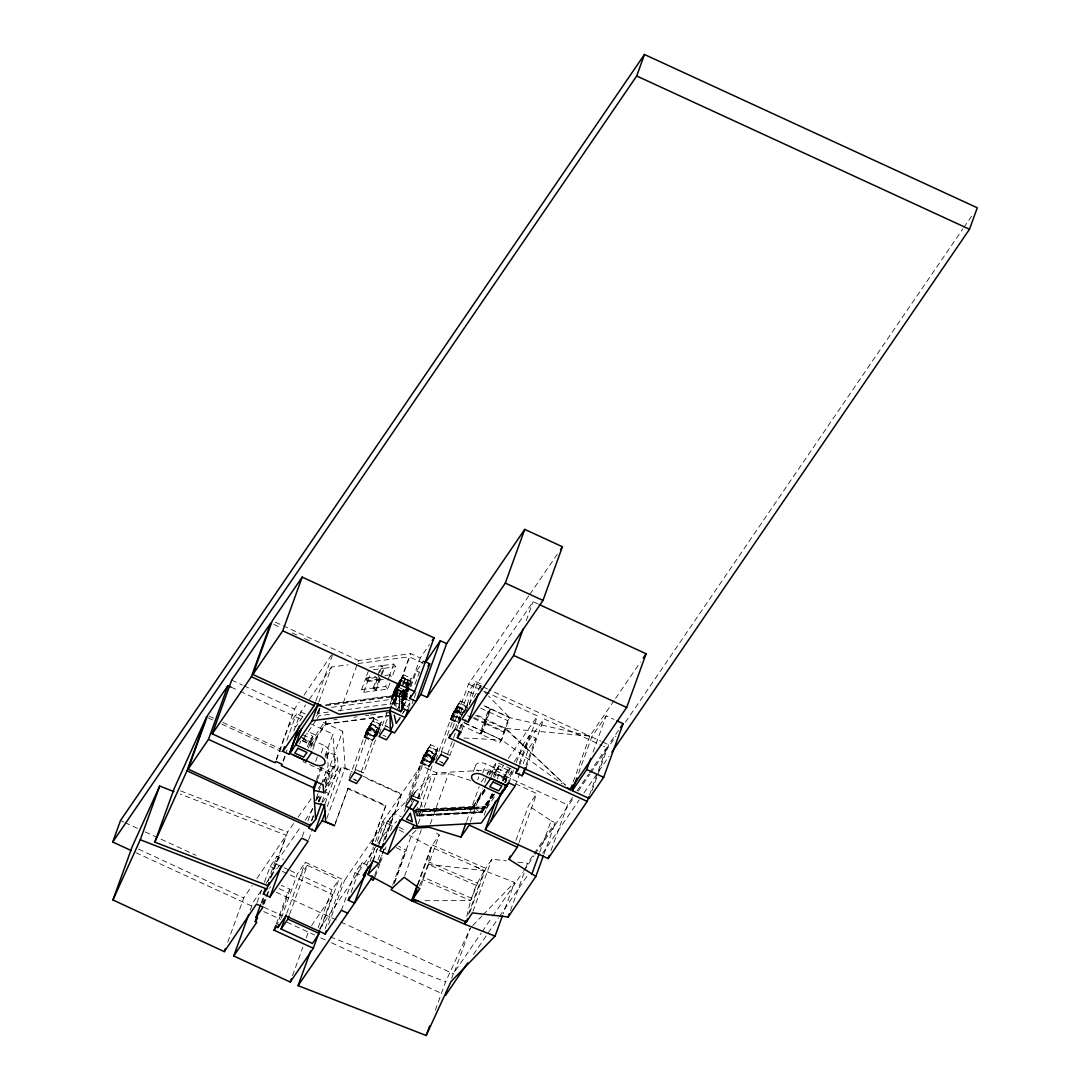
<?xml version="1.0" encoding="UTF-8"?>
<svg xmlns="http://www.w3.org/2000/svg" width="1090" height="1090" viewBox="0 0 1090 1090"><rect width="100%" height="100%" fill="white"/><g stroke="black" fill="none" stroke-linecap="round" stroke-linejoin="round"><path stroke-width="0.75" stroke-dasharray="5 3.75" d="M394.512 691.551C393.068 693.417 390.997 699.153 394.008 693.717C394.757 694.643 393.749 688.989 393.34 693.472C392.632 691.224 395.874 690.76 402.782 696.224M325.692 704.862L395.18 695.733L396.324 698.935L395.425 701.129L396.569 697.573L395.602 697.069L396.828 698.84L395.302 699.29L394.553 702.45L395.084 699.562L396.678 698.295L395.343 695.284L325.856 704.413M397.346 689.398L396.842 689.984L396.433 688.158L397.945 687.272L395.616 692.531L397.741 684.929M397.346 689.302L397.891 687.531L396.815 687.804L397.591 687.245L394.839 694.085L397.114 687.013L396.392 688.117L397.278 689.725L396.515 687.531L397.864 687.381M403.028 700.039C401.011 705.325 405.494 693.417 403.014 700.175C400.766 705.625 401.815 701.483 403.109 698.513C406.461 697.981 406.311 691.605 406.488 693.036M404.077 698.022L402.592 698.595L402.619 700.897L402.891 698.377L404.24 697.859L402.373 698.976L401.461 704.031L403.491 697.464M403.859 689.466L402.51 692.027L403.722 689.48A37.864 30.724 34.4 0 0 405.017 689.997A66.667 7.984 -65.3 0 0 405.453 689.439L403.532 692.245M405.834 696.673C404.445 699.93 405.126 692.995 407.074 693.867C406.475 693.199 406.843 693.513 407.033 694.058C406.311 693.69 403.886 697.437 406.87 693.853M405.916 696.224L404.867 698.676L406.066 694.371L407.06 694.058L405.684 694.643L405.562 696.21L407.306 693.744L406.134 693.008L406.856 693.69L405.848 694.126L406.093 696.306L404.799 698.799L405.957 696.524M396.76 698.635L396.092 697.287L396.161 699.153L395.97 697.096L396.46 699.031L394.853 703.541A1.744 0.954 82.5 0 0 395.22 705.625L398.259 709.549M403.436 689.929L402.196 692.559L403.6 689.793M394.13 694.235C392.482 694.48 394.512 694.03 393 695.515C391.964 696.796 394.28 693.226 394.13 691.455M396.978 689.779L395.874 691.714L399.826 681.863L399.035 681.509L400.275 679.683L401.066 680.051M404.158 697.818C399.431 706.197 405.793 693.267 403.736 698.554M405.97 695.829C406.87 691.809 406.475 692.123 406.025 696.428M394.798 691.796C391.392 696.238 395.561 691.292 393.64 693.036C395.397 690.692 391.692 699.044 392.591 695.038M393.476 692.709L392.863 694.957L393.817 694.262L393.585 692.491L394.744 692.055L392.509 696.973L396.678 686.387M397.496 687.395L395.697 692.341L397.237 689.411L396.392 688.43M402.66 700.707L401.774 702.968L403.818 698.418L403.232 697.505L404.24 697.845M397.305 687.191L393.831 696.796A24.893 2.984 -65.3 0 1 391.324 700.448L391.324 700.448A37.864 30.724 34.4 0 0 399.798 704.399A66.667 7.984 -65.3 0 0 405.603 695.924L405.521 694.984M393.803 694.017L392.659 696.823L393.149 694.316M396.46 690.365L396.855 689.697L395.016 693.417M402.523 691.796L402.782 690.42M397.959 687.531L396.76 687.899L397.264 688.934M396.665 698.635L395.084 701.565L395.016 699.794L396.569 699.017L395.193 699.971L395.193 701.715L396.011 699.14L395.016 699.78M402.755 691.741L402.414 692.368L402.564 691.115M405.998 695.243L406.543 694.289L405.548 696.019M402.632 701.197L401.597 703.636L402.769 700.938L402.183 701.497M402.551 705.244L402.701 706.552L402.482 705.216L401.515 706.974L402.387 705.08L402.782 707.056M405.439 697.069L404.526 699.467L404.935 698.635M403.75 698.445C403.218 698.24 401.256 701.483 403.913 698.281M392.85 696.565C391.814 696.496 393.299 696.033 392.632 695.188M395.793 691.986C394.812 693.077 397.727 687.994 396.624 688.499M397.264 686.945L397.237 688.88M402.046 702.369L401.706 703.241L401.856 702.273M395.874 696.96L395.125 701.715L395.166 700.08L396.733 699.017L395.37 700.053L395.493 701.224M401.978 702.001L401.897 703.064L402.074 701.674M401.829 702.955L401.461 704.031L401.883 702.805M395.084 701.878L394.035 704.14L396.815 698.853L395.997 697.164M402.673 690.379L403.15 689.684M402.523 700.816L402.482 699.657M396.065 691.809L397.142 689.888M393.79 694.153C393.354 692.627 394.008 692.518 394.812 692.041M397.264 688.035L396.964 688.321M395.275 701.292L395.084 700.529M394.934 702.11L394.035 704.14L394.689 701.905M405.739 694.807L407.238 693.908L405.712 695.365M402.482 692.041L401.992 693.308L402.728 691.891M394.648 702.573L394.239 703.472L394.607 702.355M394.471 703.05L394.117 703.949L394.417 702.887M395.602 697.069L396.161 698.853L395.97 697.191M395.697 691.591L396.188 690.447M392.877 696.442L392.673 695.951M403.968 697.641C403.355 697.913 403.286 699.044 403.75 697.368M406.039 694.616L406.979 693.294M403.028 700.516L402.66 699.085M395.261 701.524L394.526 702.232M396.569 689.112L396.828 689.112M393.449 693.226L394.335 691.809M396.596 698.104L396.269 697.259L396.665 698.308M402.537 700.666L402.414 699.235M403 706.32C402.85 707.546 402.455 704.058 403.232 707.247M404.772 698.649L404.458 699.685L404.84 698.2M394.267 703.459L394.376 703.336M395.043 700.911C395.983 697.695 395.793 701.251 394.948 700.38M392.727 696.346L392.345 697.164L392.591 696.278M395.725 692.164L395.288 692.995L395.629 692.368M395.684 691.482L396.12 690.638L395.752 691.591M394.457 692.055L393.953 693.335L402.455 697.123M402.741 698.785L402.728 699.644M404.799 698.84L404.458 699.685L404.744 698.853M401.91 707.069L402.469 705.148L402.987 706.524M402.537 705.639C401.883 705.434 402.605 707.274 401.488 706.702M402.837 706.02L402.537 706.906L409.404 688.008M403.559 706.225L402.905 707.247M392.686 696.823L391.828 698.281L392.305 696.878M402.605 699.753L404.24 698.268M319.915 708.391L318.389 714.904M393.667 692.313L393.871 691.823M394.117 692.463L394.062 693.063M406.338 694.126L407.06 693.499M403.15 699.058L403.355 698.472M419.514 885.693L428.206 864.411L431.027 847.039L409.322 835.376M402.551 692.027L402.414 692.218M402.946 690.447L402.959 690.27M392.128 697.232L391.8 698.186L392.509 697.041M392.441 696.81L391.692 698.595L392.536 696.919M391.991 697.886L391.692 698.595L392.223 697.041M393.735 693.717L393.981 692.055M391.882 698.022L391.828 698.186M394.88 705.775L394.512 703.486L396.351 697.723M395.411 692.572L394.839 694.085L395.561 692.613M403.423 698.445L403.681 697.464M406.093 693.771L406.406 693.84M396.133 689.875L396.706 689.166M395.452 692.763L394.934 693.758L395.261 693.09M402.387 692.423L401.992 693.308L402.305 692.327M395.139 693.172L395.166 693.008M402.033 693.117L402.36 692.463L402.019 693.186M505.774 782.361L506.496 779.255L504.193 778.342L502.885 779.146M402.264 706.252L401.515 707.233L402.319 706.606M466.765 916.39L470.648 900.599L476.18 885.325L484.246 870.597L514.521 882.369L503.076 913.965M404.799 698.99L404.581 699.426M394.866 694.017L395.002 693.69M401.461 704.031L401.897 703.091M401.515 703.895L401.665 703.404M393.313 694.698L393.667 693.989M401.611 707.151L401.978 705.829M418.015 815.197L418.083 815.293A1.744 0.845 86.9 0 0 419.105 815.184L421.026 810.115L422.007 810.265M402.51 707.015L402.741 706.402M276.206 759.607L294.504 709.059L299.26 702.096M276.519 759.894L289.559 723.869L296.453 713.8L302.734 716.689L301.589 719.822M286.806 740.423L296.453 713.8M283.059 760.915L287.065 749.865M293.918 730.913L300.786 711.947L305.582 704.93M283.359 761.229L285.635 754.961M227.742 942.169L243.751 897.942L252.24 885.421M299.6 743.925L300.663 740.996M315.841 700.911L332.423 655.104M318.934 701.769L331.51 667.026L348.064 664.846M319.37 708.554L317.735 713.064L318.13 715.312M307.366 746.923L309.492 741.064L312.748 736.309L306.808 733.57M308.497 748.026L312.748 736.309M250.305 910.177L253.166 902.288L261.477 890.135M326.06 721.212L325.842 724.223L311.236 745.574L310.732 742.753L302.679 738.952M311.236 745.574L311.031 742.399L303.184 738.72A1.744 1.417 34.4 0 1 302.502 738.121M310.745 747.645L311.808 744.715L301.494 739.947M257.077 902.534L261.6 889.999M264.448 882.164L270.116 866.509L276.955 856.399L283.536 859.438M312.83 749.361L317.749 736.036L307.421 731.281M267.881 881.456L276.955 856.399M310.718 745.328L325.379 723.883L325.692 721.403M261.109 903.228L263.399 896.906M270.266 877.954L275.402 863.743L301.303 825.893M270.729 877.941L286.166 835.294L180.259 794.051M262.036 902.724L264.311 896.471M271.587 876.333L287.597 832.106L294.314 822.569M262.635 904.073L264.911 897.806M263.044 905.013L269.284 887.791M264.175 903.964L270.415 886.742M315.637 761.447L317.299 756.841M321.223 753.04L324.002 745.369L315.609 741.677L310.977 748.449M340.298 711.062L358.596 660.526L410.848 653.659L420.263 657.992L429.46 644.558M316.386 779.854L320.951 767.224M324.956 756.174L332.968 734.061L311.331 724.101M317.667 779.404L322.204 766.883M325.597 757.482L327.3 752.781L337.328 754.866L338.159 767.496L324.561 805.088M326.728 758.177L328.948 752.046A8.706 4.987 19.9 0 0 324.002 745.369M302.257 836.616L305.091 828.795M307.925 820.961L312.462 808.426M324.357 781.789L342.655 731.24L323.212 722.288M311.577 820.348L313.28 815.647M318.375 801.559L321.223 793.724M311.726 820.879L313.443 816.138M318.58 801.927L321.441 794.024M325.447 782.974L328.88 773.491L302.857 761.515M319.166 801.818L322.027 793.929M325.447 784.446L330.025 771.815L335.08 765.807L332.968 734.061M325.42 787.757L337.328 754.866M276.342 923.939L287.678 892.615L289.981 889.249L281.288 885.244M361.621 689.629L365.518 678.879L377.045 677.367L379.116 680.037L375.219 690.774L363.692 692.286L361.621 689.629L373.148 688.103L375.219 690.774M379.429 679.138L367.902 680.651L365.831 677.994L369.728 667.244L381.255 665.731L383.326 668.402L380.546 676.072M276.37 926.841L289.981 889.249M321.918 802.145L335.08 765.807M308.715 839.586L312.68 828.632M281.37 918.093L297.379 873.867L305.336 862.245L344.576 880.325L384.225 822.364L382.644 821.642L374.074 845.336M363.692 692.286L367.575 681.55L365.518 678.879M367.902 680.651L370.682 672.98M286.806 913.216L305.336 862.245M327.272 806.491L341.565 767.006L352.274 771.938M289.599 914.333L307.326 865.365L338.718 879.834L320.991 928.789M373.148 688.103L377.045 677.367M377.917 674.942L381.255 665.731M326.796 818.44L345.094 767.891L342.655 731.24M389.934 682.994L387.713 689.139L376.186 690.651L374.115 687.981L377.998 677.244M393.735 664.096L389.852 674.833L391.923 677.503L395.806 666.753L393.735 664.096L382.209 665.609L378.325 676.345L380.396 679.016M376.186 690.651L380.069 679.901L377.372 676.468M382.059 674.41L384.28 668.265L382.209 665.609M349.44 777.497L364.019 737.222L369.769 728.828L378.135 732.684L363.556 772.96L354.999 769.376L363.038 772.715M364.346 736.336L371.227 724.796L379.593 728.651L378.462 731.785L372.726 740.192L364.346 736.336L371.227 724.796M365.804 732.303L372.685 720.776L381.05 724.632L379.919 727.766L374.183 736.159L365.804 732.303L372.685 720.776M373.993 718.61L373.012 721.294L380.342 724.673L381.309 721.989L373.993 718.61L367.657 729.128L373.202 721.008M335.325 823.127L348.173 788.111L385.86 805.456L372.249 843.047M334.576 825.702L348.173 788.111M355.19 769.104L369.769 728.828M354.55 772.306L355.517 769.622M387.713 689.139L385.642 686.468L387.304 681.863M387.863 680.337L389.525 675.732L391.596 678.389M381.309 721.989L374.974 732.507L367.126 728.897M361.185 772.061L372.399 741.077L378.135 732.684M372.726 740.192L379.593 728.651M374.183 736.159L381.05 724.632M394.28 691.959L395.888 686.019L396.678 686.496M393.817 691.728L396.951 684.575M379.32 733.829L387.168 712.138M389.975 704.399L397.128 684.207M292.529 975.7L302.829 947.264M306.249 937.795L309.11 929.893M400.275 679.683L394.594 695.665A24.893 2.984 -65.3 0 0 397.087 692.014A38.45 31.201 34.4 0 0 405.603 695.924L406.039 695.747M392.032 704.685L409.268 656.807L424.528 663.824M392.55 704.208L410.848 653.659M391.256 728.651L384.865 725.708L388.421 716.13M392.918 703.745L402.564 677.094L410.93 680.95L409.077 686.332M395.956 695.461L397.864 690.202M384.429 728.638L385.397 725.94M401.76 680.746L398.749 685.569M403.859 674.928L402.891 677.612L410.221 680.991L411.189 678.307L403.859 674.928L398.504 682.776M398.463 690.229L396.828 694.725L398.94 695.665L400.548 691.196M402.496 684.779L404.853 678.648L408.246 680.215L406.189 685.923M403.096 684.248L405.003 679.002L407.905 680.337L406.011 685.596M403.409 684.343L405.044 679.847L407.142 680.814L405.507 685.31M400.779 691.537L398.872 696.796L396.242 695.038L395.629 695.556L399.035 697.123L401.379 690.992L397.7 689.847L401.379 690.992M398.981 708.023L399.471 698.717L405.916 701.688L402.932 706.892M318.198 927.672L331.919 889.767L338.718 879.834M406.406 684.915L408.246 680.215M398.341 708.255L405.18 689.343M403.082 696.374L405.153 690.679L405.93 691.033L403.872 696.742L403.082 696.374L406.216 689.221L404.049 692.477L395.684 688.621L398.558 684.425M404.39 694.194L405.97 689.697L403.259 696.033L404.036 696.401M320.188 929.32L332.763 894.577L288.469 874.18M407.006 689.575L403.872 696.742M407.687 687.749L405.112 694.916L404.322 694.48M400.916 681.4L408.764 685.01L409.077 684.125L401.229 680.501M407.851 688.785L409.404 684.506L410.181 684.874L408.954 686.795M401.284 707.601L408.491 687.926M405.725 705.475L403.245 704.331L402.156 707.342L405.916 701.688M409.963 686.428L420.263 657.992M402.959 708.568L408.627 692.913M410.903 686.645L416.571 670.977L423.465 660.908L421.762 665.609M325.283 928.557L343.009 879.603M414.963 684.397L419.487 671.862M328.567 924.538L344.576 880.325M408.273 708.745L410.916 701.415L393.667 693.145M412.075 703.636L413.778 698.935M414.336 697.368L416.039 692.668M341.388 910.273L354.986 872.681L361.88 862.599L368.161 865.487M351.116 892.356L361.88 862.599M371.867 843.606L385.86 805.456M366.635 865.869L373.502 846.916M369.919 861.849L375.069 847.639M377.358 841.317L384.225 822.364M373.025 860.337L377.031 849.274M379.32 842.952L387.318 820.852L407.333 800.169M373.134 860.827L377.671 848.306M378.244 846.739L386.746 823.236L393.64 813.154L401.161 816.628M383.435 841.357L393.64 813.154M385.22 838.7L401.229 794.487L364.51 777.579M377.917 859.996L380.206 853.688M385.029 839.722L401.611 793.915L420.944 765.643L436.654 772.878L500.719 769.376L503.553 765.275M379.252 861.822L383.789 849.287M390.588 830.498L392.291 825.798L396.733 821.206M374.688 875.284L378.08 865.896M378.652 864.329L382.059 854.928M382.617 853.361L384.893 847.094M375.273 876.646L379.797 864.111M380.369 862.544L382.644 856.29M384.906 850.023L386.037 846.889M405.957 803.534L420.536 763.259L426.285 754.852L434.651 758.708L420.072 798.984L411.516 795.414L419.555 798.752M420.863 762.36L427.743 750.833L436.109 754.689L434.978 757.823L429.228 766.216L420.863 762.36L427.743 750.833M422.32 758.327L429.201 746.8L437.567 750.656L436.436 753.79L430.686 762.183L422.32 758.327L429.201 746.8M430.495 744.634L429.528 747.318L436.858 750.697L437.826 748.013L430.495 744.634L424.173 755.166L429.719 747.045M404.376 811.45L406.815 804.693M409.513 797.226L420.944 765.643M411.707 795.128L426.285 754.852M411.066 798.343L412.034 795.659M411.298 802.281L412.878 797.894M413.41 796.422L415.004 792.035L419.187 793.956L423.043 810.47L417.334 807.84M437.826 748.013L431.49 758.531L423.642 754.92M417.593 798.357L428.915 767.115L434.651 758.708M429.228 766.216L436.109 754.689M430.686 762.183L437.567 750.656M418.437 798.207L419.5 795.278M415.808 812.214L417.538 807.445M435.837 759.853L450.415 719.577L456.151 711.184L462.705 714.195M450.933 718.405L459.108 722.534L450.742 718.678L451.873 715.544L457.609 707.151L465.471 710.762M460.566 718.514L452.2 714.659L459.067 703.118L467.447 706.974L462.664 713.977M460.375 700.965L459.408 703.65L466.724 707.015L467.705 704.331L460.375 700.965L454.04 711.484L459.599 703.363M417.197 815.688L432.062 774.622L448.562 773.573L470.812 780.467M392.7 884.971L404.608 852.08L406.325 850.309L398.708 846.208M449.421 755.07L441.382 751.732L456.151 711.184M450.742 718.678L457.609 707.151M452.2 714.659L459.067 703.118M394.239 883.104L411.979 834.095L416.625 829.872M394.417 883.2L406.325 850.309M440.932 754.662L441.913 751.977M415.385 811.791C419.091 825.225 419.909 805.592 422.552 811.805L486.617 808.317L496.168 794.242M452.473 728.297L468.482 684.07L528.868 595.794M418.274 823.645L436.654 772.878M454.952 729.142L468.564 691.551L475.458 681.468L481.739 684.356L480.595 687.49M459.721 719.168L460.239 717.997L452.391 714.372M467.705 704.331L461.37 714.863L453.522 711.239M447.568 754.416L458.781 723.433L460.825 720.449M459.108 722.534L460.239 719.4L451.873 715.544M404.717 875.665L421.299 829.858M464.108 712.792L475.458 681.468M454.435 742.917L449.952 755.316L441.573 751.46M459.49 728.978L462.078 722.098M465.73 712.002L471.098 699.848M460.702 728.447L462.937 722.261L501.768 739.919L562.127 783.805M469.313 704.644L476.78 684.03L533.078 601.707L537.656 603.819M461.792 730.464L465.771 719.509M473.7 697.573L481.739 684.356M430.264 824.108L448.562 773.573M417.306 884.944L431.027 847.039L484.246 870.597L468.237 914.81M418.07 884.535L432.362 845.05L439.256 834.967L434.024 831.166M420.958 885.516L439.256 834.967M485.718 720.177L481.821 730.913L463.005 722.22L460.975 725.177L479.791 733.87L483.688 723.133L485.718 720.177L475.581 715.49M473.864 717.547L484.001 722.234L487.898 711.498L489.928 708.541L482.911 705.298L509.807 717.697L589.799 736.091L614.61 699.807M484.001 722.234L486.045 719.277L489.928 708.541M480.894 734.197L490.977 709.004L509.807 717.697L499.724 742.889L480.894 734.197L482.938 731.213L486.835 720.476L505.651 729.169L565.478 785.209L505.923 728.447L487.094 719.741M490.977 709.018L488.933 711.974L485.05 722.711L503.88 731.404L507.763 720.667L509.807 717.697L488.579 696.047M526.211 620.66L533.078 601.707M473.278 771.747L475.499 765.616M477.679 779.963L478.782 776.884M482.707 773.096L486.045 763.886L484.995 763.45A8.706 4.987 19.9 0 0 476.098 764.444A8.706 4.987 19.9 0 0 478.578 771.148M466.629 821.329L479.205 786.585M413.056 811.628L471.697 808.426L484.423 789.242M414.977 811.9L472.133 808.78C473.905 802.744 478.469 814.857 482.216 812.336L494.996 793.711M470.294 821.928L482.298 788.765M484.587 782.443L486.876 776.121M487.448 774.554L488.593 771.393L508.144 780.399M489.001 775.276L490.595 770.889L496.536 762.21L511.265 769.009M505.651 729.169L501.768 739.919L499.724 742.889M491.059 777.061L496.536 762.21M493.484 776.475L495.596 770.616L498.852 765.848L507.749 769.949L504.043 780.195M494.615 777.565L498.852 765.848M482.216 812.336L484.192 807.213L492.884 794.596M484.137 815.184L492.135 793.07M497.285 778.86L500.719 769.376M502.367 780.563L504.493 774.704L507.749 769.949M503.049 780.631L504.765 775.903L509.643 768.477M505.31 781.462L509.888 768.818M505.229 782.756L506.823 778.355L512.736 769.69L508.499 781.407M508.935 782.933L513.472 770.398M516.306 762.564L522.532 745.342L529.468 735.273L535.749 738.175L525.544 766.365M519.262 763.463L529.468 735.273M519.78 764.921L537.506 715.953L480.758 689.738M425.086 900.708L470.648 900.599L477.488 883.159L429.514 862.245L428.206 864.411L476.18 885.325L477.488 883.159M515.202 785.822L520.87 770.167M523.145 763.899L528.813 748.231L535.749 738.175M469.776 912.575L485.786 868.349L491.835 859.193L506.455 860.855M435.319 1010.226L445.619 981.804L470.39 927.958L453.236 975.346M472.965 911.308L491.835 859.193M526.116 767.742L543.842 718.773L602.034 745.587M451.642 978.425L453.304 973.82L481.194 933.054M515.911 840.349L528.5 805.605L536.73 793.561L515.665 783.86M519.004 842.529L536.73 793.561M510.433 910.654L525.298 869.588M525.87 868.008L527.587 863.266L533.323 854.887M539.686 852.394L551.118 820.811L528.5 805.605M543.869 854.328L555.314 822.732L551.118 820.811M573.217 781.884L589.799 736.091L489.001 689.657M578.572 773.3L591.72 736.963L606.176 715.83L613.874 719.373M550.981 850.622L567.563 804.815L573.285 796.463M593.028 752.154L606.176 715.83M589.486 795.087L606.626 747.699L603.574 746.296M592.061 790.563L608.642 744.756L618.589 730.232M316.236 798.33L317.939 793.656M318.512 792.089L328.158 765.589L327.3 752.781M417.838 815.62L481.399 812.145L484.437 806.423M402.632 706.606L402.292 705.121L402.619 706.02M403.572 711.92L403.899 711.102M395.425 699.971L395.997 699.221M403.327 711.498L403.218 712.383M395.806 690.324L395.057 689.834M503.389 779.391L506.332 779.704M402.605 706.102L402.237 705.339L402.455 705.993M394.09 692.6L393.79 692.313M400.752 679.983L400.343 680.555L401.719 678.552M316.359 800.278L319.983 794.814M325.447 786.612L338.159 767.496L328.158 765.589M256.954 878.458L286.166 835.294M304.028 695.134L331.66 654.736M309.424 699.317L331.51 667.026M302.734 716.689L295.84 726.771L289.559 723.869M317.013 713.024L319.861 708.8L323.158 708.459M316.332 716.13L318.198 713.378L328.226 712.07M303.32 738.788L316.304 719.795M317.231 718.446L319.084 715.721L332.341 713.991M310.486 742.603L325.283 720.967M397.005 685.215L402.564 677.094M305.132 820.279L313.757 807.663M318.553 800.659L341.565 767.006M397.523 685.46L403.082 677.34M399.444 683.117L401.42 680.228L409.799 684.084L406.924 688.281M397.332 686.632L395.357 689.52L403.722 693.376L407.565 687.776M398.231 685.324L401.106 681.127L410.017 685.229M395.111 691.006L395.874 689.888M396.065 689.48L397.864 686.864A37.864 30.724 34.4 0 0 399.308 687.613M399.771 684.534L394.226 692.654L402.592 696.51L408.341 688.117M399.458 685.433L393.803 693.54M399.403 686.087L394.607 693.513L399.076 686.972M404.853 678.648L407.96 680.637M405.003 679.002L407.905 680.337M266.096 883.391L276.247 868.553M277.514 868.253L279.231 865.732M322.613 802.308L328.649 793.493L326.128 792.335M405.821 686.141L411.189 678.307M374.783 732.793L380.533 724.387M399.035 697.123L395.915 695.134M405.753 687.518L410.412 680.705M406.148 687.954L410.93 680.95M373.652 735.913L379.402 727.521M406.406 688.035L409.268 683.839M373.325 736.813L379.075 728.42M403.205 693.131L406.08 688.934M377.944 731.553L372.058 740.56L377.617 732.439M405.834 690.76L401.938 696.878L406.406 690.351M402.264 697.409L407.088 690.365M408.11 690.488L407.047 692.055L406.257 691.687M408.123 690.569L406.87 692.395L406.093 692.027M402.769 699.112L403.082 698.581M401.502 706.865L403.245 704.331M402.305 714.018L406.134 708.418M407.088 707.015L410.916 701.415M307.326 865.365L300.527 875.311L331.919 889.767M529.835 594.391L557.63 553.747M311.536 925.614L332.763 894.577M382.644 821.642L401.229 794.487M431.299 758.817L437.049 750.41M461.179 715.135L466.929 706.742M430.169 761.951L435.918 753.544M460.048 718.269L464.708 711.457M429.842 762.837L435.591 754.444M434.46 757.577L428.574 766.597L434.133 758.476M460.566 719.4L458.454 722.915L460.239 720.299M319.452 929.116L377.058 844.9M378.012 843.497L390.493 825.253L393.395 826.806M411.175 797.635L415.004 792.035M412.347 802.962L414.677 799.556M481.262 782.089L485.84 775.399M486.753 774.063L488.593 771.393M489.764 774.622L494.397 767.85L486.045 763.886M615.564 698.418L640.375 662.134M534.277 853.484L555.314 822.732M577.087 790.89L588.532 774.173M589.486 772.783L606.626 747.699M482.148 931.65L491.767 917.589M492.721 916.186L522.532 872.613M523.486 871.21L534.073 855.745M535.027 854.342L573.49 798.125M578.286 791.095L589.826 774.227M590.794 772.824L615.782 736.281M625.401 722.22L962.851 228.859M963.819 227.456L971.503 216.215M473.414 954.54L498.416 917.998M499.37 916.581L528.214 874.425M542.629 853.334L579.172 799.924M583.981 792.893L608.969 756.351M479.791 733.87L481.821 730.913M471.697 808.426L484.696 789.555M472.624 807.445L484.873 789.61M472.133 808.78L485.2 789.828M485.132 790.89L473.837 807.268L414.568 810.497M508.267 758.422L537.506 715.953M514.276 761.706L543.842 718.773M480.009 812.227L493.498 792.498M493.552 794.787L482.025 811.546L419.2 814.952M481.916 811.75L493.797 794.678M503.062 781.23L504.929 778.533M504.452 782.429L506.496 779.255L506.7 782.525M298.156 817.105L311.59 798.03M318.321 788.492L322.149 783.029M323.117 781.666L328.88 773.491M315.296 800.591L319.711 794.337M400.289 680.651L400.398 680.487A24.361 2.916 -65.3 0 1 399.839 681.209M396.256 698.949L395.629 697.3M396.896 687.763L397.06 687.627M408.518 798.956L432.062 774.622M472.706 925.56L481.998 915.968M483.156 914.769L514.521 882.369M396.896 687.163L397.659 687.041M406.447 693.472L406.393 693.294M472.352 806.777L474 806.818M484.192 807.213L485.295 807.24M402.006 705.625L402.646 704.917M396.147 698.867L395.629 697.627M395.997 698.935L395.765 699.112M396.201 698.363L395.997 698.281M357.983 663.538L409.268 656.807M373.434 669.696L383.326 668.402M384.28 668.265L395.806 666.753M365.831 677.994L375.723 676.686M384.92 675.487L389.852 674.833M367.575 681.55L379.116 680.037M380.069 679.901L383.367 679.479M374.115 687.981L385.642 686.468M325.665 705.652L396.188 696.387M331.496 707.356L396.542 698.676M338.213 710.748L394.934 703.295M333.676 719.863L337.028 719.427M353.8 717.22L357.152 716.784M365.531 715.68L368.897 715.231M370.573 715.013L378.952 713.909M385.669 713.037L389.021 712.587M325.379 723.883L388.817 715.544M325.842 724.223L389.13 715.912M415.767 809.57L472.91 806.45M414.145 810.238L485.445 806.804L413.778 810.647M420.822 810.497L484.573 806.995M486.78 807.867L422.716 811.355L422.007 810.251M419.418 815.375L482.448 811.941M418.683 816.178L481.453 812.745M397.291 687.572L397.496 687.667M463.918 738.053L501.768 739.919L482.938 731.213M505.923 728.447L589.799 736.091M428.206 864.411L484.246 870.597L475.731 866.659M517.832 862.163L527.587 863.266M481.058 812.186L418.015 815.197L415.549 811.341M180.531 790.877L287.597 832.106M330.188 936.855L445.619 981.804M432.362 845.05L485.786 868.349M471.956 898.433L423.983 877.518L422.675 879.684L470.648 900.599M481.358 686.141L476.78 684.03L482.679 690.038M482.884 686.836L487.462 688.948M591.72 736.963L600.958 741.214M602.484 741.922L608.642 744.756M468.564 691.551L474.845 694.439M416.571 670.977L419.078 672.135M275.389 622.199L281.547 625.047M283.087 625.755L358.596 660.526M457.936 706.252L465.784 709.876M400.098 680.065L400.888 680.419M457.745 706.538L465.594 710.149M457.419 707.437L465.267 711.048M273.835 624.434L281.493 627.963M292.215 632.895L296.807 635.02M304.464 638.536L312.122 642.065M455.02 708.8L462.337 712.179M456.478 710.285L463.018 713.296M456.288 710.557L462.678 713.5M455.961 711.457L462.351 714.4M453.331 711.525L461.697 715.381M397.128 686.877L397.918 687.231M405.153 690.774L405.943 691.142M396.964 687.218L397.305 687.409M395.874 688.349L403.722 691.959L403.395 692.859L395.547 689.248M452.064 715.272L459.912 718.882M450.606 719.305L458.972 723.16M450.415 719.577L458.781 723.433M395.343 695.284L401.175 697.981M398.817 700.516L405.276 703.486M495.596 770.616L504.493 774.704M504.765 775.903L567.563 804.815M490.595 770.889L506.823 778.355M385.07 725.422L387.686 726.635M371.554 723.91L379.919 727.766M428.07 749.934L436.436 753.79M371.363 724.182L379.211 727.793L378.884 728.692L371.036 725.082M427.866 750.22L435.728 753.83L435.401 754.73L427.553 751.105M368.624 726.444L375.955 729.823M425.141 752.481L432.471 755.847M370.096 727.929L378.462 731.785M426.612 753.967L434.978 757.823M369.905 728.215L377.753 731.826L377.426 732.725L369.578 729.101M426.408 754.239L434.27 757.85L433.943 758.749L426.095 755.138M382.958 735.137L385.887 736.486M439.474 761.161L442.404 762.51M441.069 762.264L443.685 763.463M366.935 729.169L375.314 733.025M423.451 755.207L431.831 759.062M365.995 732.03L373.843 735.641L373.516 736.54L365.668 732.916M422.511 758.054L430.359 761.665L430.032 762.564L422.184 758.953M365.477 733.202L373.856 737.058M421.994 759.226L430.373 763.082M364.537 736.05L372.916 739.906M421.053 762.087L429.419 765.943M364.21 736.949L372.589 740.805M420.726 762.973L429.106 766.829M364.019 737.222L372.399 741.077M420.536 763.259L428.915 767.115M231.707 680.146L242.43 685.079M243.956 685.787L294.504 709.059M300.786 711.947L305.268 714.018M231.012 687.095L238.737 690.651M240.277 691.373L300.527 719.114M302.87 734.892L311.767 738.993L308.511 743.748L301.099 740.342M300.595 736.963L309.492 741.064M345.094 767.891L352.738 771.407M363.42 776.339L401.611 793.915M353.092 778.819L356.021 780.168M354.672 779.909L357.288 781.121M209.103 716.116L213.695 718.242M222.878 722.466L281.043 749.252M319.316 766.883L330.025 771.815M207.958 717.806L212.55 719.918M221.733 724.142L281.424 751.637M347.792 788.67L385.465 806.028M386.746 823.236L392.291 825.798M354.986 872.681L361.267 875.57M275.402 863.743L282.732 867.109M284.19 867.79L288.591 869.82M290.063 870.488L297.379 873.867M282.351 871.36L286.942 873.472M270.116 866.509L276.642 869.507M279.054 888.636L287.678 892.615M120.499 820.538L123.579 821.955M125.118 822.664L137.449 828.346M145.161 831.888L195.996 855.309M276.124 892.206L339.29 921.309M340.829 922.017L453.304 973.82M263.862 907.207L282.187 915.654M135.841 852.666L251.395 905.885M263.726 911.567L280.675 919.374M286.834 922.208L314.574 934.975M320.733 937.822L325.351 939.948M331.51 942.782L442.458 993.876M468.482 684.07L479.219 689.03M480.649 708.146L487.898 711.498M488.933 711.974L507.763 720.667M477.352 715.258L486.045 719.277M467.746 715.762L472.093 717.779M473.55 718.446L483.688 723.133M484.778 723.447L503.607 732.139M522.532 745.342L528.813 748.231M138.471 849.11L243.751 897.942M387.318 820.852L393.122 823.958M398.926 827.078L406.175 830.975M399.185 829.926L407.864 834.586M396.283 847.611L404.608 852.08M393.803 692.913L394.117 693.635M483.851 691.237L487.394 694.848M399.471 698.717L399.73 710.735M395.752 694.425L396.024 707.029M402.128 688.907A37.864 30.724 34.4 0 1 400.016 687.954M401.638 678.661A24.361 2.916 -65.3 0 0 402.305 677.612A38.45 31.201 34.4 0 0 410.807 681.536A66.667 7.984 -65.3 0 1 408.232 685.501M328.948 752.046A8.706 4.987 19.9 0 1 321.645 754.73M365.055 736.295L364.741 737.194L370.423 728.447L365.055 736.295M366.512 732.262L366.199 733.161L371.881 724.428L366.512 732.262M421.571 762.319L421.258 763.218L426.939 754.484L421.571 762.319M423.029 758.299L422.716 759.185L428.397 750.451L423.029 758.299M451.451 718.651L451.124 719.536L456.819 710.803L451.451 718.651M452.909 714.618L452.582 715.517L458.277 706.783L452.909 714.618M497.885 768.532L494.628 773.3L503.526 777.388L506.782 772.633L497.885 768.532"/><path stroke-width="1.5" d="M504.684 787.021L503.975 790.127L507.967 782.879M465.594 921.132L464.817 924.293L495.078 936.078L502.504 915.546M131.209 850.541L112.72 842.025L120.499 820.538L644.462 54.5L977.28 207.781L969.5 229.254L611.858 752.141M319.615 930.901L313.321 948.273L290.24 982.022L233.737 955.985L256.804 922.249L255.237 921.527L257.54 918.162L255.959 917.439L263.044 907.098L256.504 904.101L224.308 951.652L112.938 899.972L132.367 846.276L159.699 786.053L173.937 791.599M112.938 899.972L140.269 839.75L159.699 786.053M154.794 842.148L174.237 788.452L206.432 717.097L186.99 770.794L154.794 842.148L268.154 885.802L301.698 838.183L308.143 841.153L269.939 897.029L263.344 893.991L265.047 889.29M321.346 803.725L315.637 819.517L310.582 825.512L188.134 769.118L207.577 715.422L227.919 685.678L231.012 687.095M188.134 769.118L208.476 739.374L227.919 685.678M212.264 733.843L231.707 680.146L270.77 623.017L251.34 676.726L212.264 733.843L275.062 762.768L275.947 761.46L282.228 764.363L281.343 765.657L323.212 784.936L323.716 792.457L313.702 790.373L317.095 780.971M409.241 711.47L402.959 708.568L400.82 711.702L391.405 707.356L339.154 714.223L252.866 674.478L272.309 620.782L302.189 577.101L434.052 637.841L414.609 691.537L409.854 698.499L416.135 701.388L429.746 663.796L424.719 661.48M252.866 674.478L282.746 630.81L302.189 577.101M318.362 703.35L312.081 720.722L289.123 754.28L282.841 751.392L284.545 746.691M289.123 754.28L299.328 726.09M224.308 951.652L225.453 948.491M282.841 751.392L314.124 705.639L315.269 702.491M233.737 955.985L248.602 914.919M255.959 917.439L260.537 904.809M263.344 893.991L266.723 888.99L269.012 882.668M255.237 921.527L257.499 915.259M269.939 897.029L281.274 865.692M315.637 819.517L313.525 787.757L315.814 781.435M325.556 811.232L322.136 820.702L315.037 831.084L308.743 828.182L309.873 825.048M308.743 828.182L310.582 824.04M313.321 948.273L274.081 930.206L275.77 925.505M274.081 930.206L276.37 926.841L277.95 927.563L279.081 924.402M315.037 831.084L324.67 804.447M281.084 929.007L287.883 919.074L319.275 933.53L312.476 943.477L281.084 929.007L286.234 914.796M287.883 919.074L289.027 915.913M290.24 982.022L291.384 978.861M523.364 628.562L513.635 655.417L468.128 721.948L461.847 719.059L542.984 600.44L562.426 546.744L524.74 529.386L446.614 643.618L440.333 640.729L420.89 694.439L394.553 732.93L390.37 731.009L389.92 710.544L391.501 706.143M495.078 936.078L450.947 981.668L426.176 1035.5L298.088 985.633L310.677 950.889M400.82 711.702L401.965 708.541M409.854 698.499L410.984 695.365M277.95 927.563L285.893 915.941L325.133 934.021L326.278 930.86M112.72 842.025L636.696 75.987L644.462 54.5M407.946 709.631L405.085 717.533L389.839 710.503L312.081 720.722M366.458 870.188L354.55 903.079L348.282 900.19L349.413 897.056M420.89 694.439L427.171 697.327L446.614 643.618M348.282 900.19L364.782 876.06L368.216 866.591M465.961 921.132L464.817 924.293L411.598 900.735L390.997 889.672L392.713 887.9L367.875 874.548L373.025 860.337M413.764 825.171L412.619 828.332L387.563 854.219L380.029 850.745L383.503 843.442M298.088 985.633L371.063 878.962L372.208 875.801M371.063 878.962L372.984 879.984L374.115 876.851M387.563 854.219L400.03 819.762M519.208 766.502L518.063 769.663L449.039 737.78L450.184 734.619M427.171 697.327L505.31 583.096L524.74 529.386M539.182 604.528L646.111 653.768L626.668 707.465L570.37 789.787L457.337 737.726L459.571 731.54M468.128 721.948L478.333 693.758M418.342 900.722L411.598 900.735L417.306 884.944M543.297 855.909L535.871 876.442L508.144 916.976L472.392 912.889L466.343 922.045L412.919 898.76L417.497 886.115M412.619 828.332L429.119 827.269L460.906 837.134L466.057 822.909M588.913 796.667L587.197 801.409L548.12 858.525L485.336 829.599L495.623 801.164M485.336 829.599L491.018 820.947L501.318 792.512M500.991 794.46L506.905 785.808L490.704 778.315L484.764 786.994L500.991 794.46L502.572 790.073M526.116 767.742L522.137 775.767L515.856 772.865L517.001 769.731M466.343 922.045L467.487 918.897M426.176 1035.5L429.61 1026.017M522.137 775.767L524.971 767.932M446.641 992.227L445.538 995.306L467.651 962.974M535.871 876.442L509.057 859.301L510.202 856.141M509.057 859.301L517.287 847.257L518.431 844.11M508.144 916.976L509.289 913.815M531.688 874.507L539.114 853.974M572.087 785.045L570.37 789.787L567.618 787.798M616.954 720.79L623.099 723.624L603.656 777.32L589.2 798.466L572.277 790.672L576.855 778.028M548.12 858.525L549.265 855.364M572.277 790.672L586.747 769.526L590.739 758.476M390.37 731.009L392.931 725.477L389.92 710.544M411.598 900.735L417.129 890.217M305.977 760.82L311.917 752.141L295.69 744.674L301.521 728.556L295.594 737.222L289.763 753.34L305.977 760.82L293.414 755.043M432.212 640.525L434.052 637.841M425.454 662.475L440.333 640.729M428.016 666.317L429.746 663.796M400.084 717.806L396.201 723.488L394.239 715.108M560.505 549.551L562.426 546.744M449.039 737.78L454.952 729.142L461.233 732.03L457.337 737.726M412.047 803.943L382.168 847.625L371.867 843.606L381.786 848.183M325.133 934.021L341.388 910.273L347.656 913.161M412.919 898.76L419.814 888.677L404.145 877.246L392.536 887.805M460.906 837.134L469.15 825.089L517.287 847.257M643.25 657.951L646.111 653.768M620.387 727.589L623.099 723.624M292.706 749.007L289.736 753.326L295.281 738.121L317.585 705.502L320.896 705.067M515.856 772.865L518.063 769.663M491.018 820.947L515.202 785.822L508.935 782.933L481.276 823.086L417.211 826.574L401.515 819.339M367.875 874.548L378.68 863.389L373.134 860.827L363.215 875.338L364.782 876.06M372.984 879.984L374.701 878.213M317.422 705.952L320.733 705.516M314.533 803.003L324.561 805.088L325.651 821.587L334.576 825.702L322.136 820.702M140.269 839.75L266.723 888.99M484.955 786.721L476.562 783.029A8.706 4.987 19.9 0 1 471.847 775.739A8.706 4.987 19.9 0 1 481.099 774.2L490.514 778.601M311.726 752.427L320.119 756.119A8.706 4.987 19.9 0 1 324.834 763.395A8.706 4.987 19.9 0 1 315.582 764.948L306.167 760.548M636.696 75.987L969.5 229.254M505.31 583.096L542.984 600.44M513.635 655.417L626.668 707.465M586.747 769.526L603.656 777.32M282.746 630.81L414.609 691.537M524.399 772.483L587.197 801.409M251.34 676.726L314.124 705.639M409.172 808.14L413.355 810.074L417.211 826.574M208.476 739.374L313.525 787.757M186.99 770.794L309.437 827.201M490.704 778.315L506.945 785.822M298.02 748.326L294.763 753.081L303.66 757.182L306.917 752.413L298.02 748.326M354.55 772.306L349.181 780.154L356.512 783.519L361.88 775.685L354.55 772.306M384.429 728.638L379.061 736.472L386.391 739.851L391.746 732.003L384.429 728.638M411.066 798.343L405.698 806.178L413.028 809.557L418.383 801.709L411.066 798.343M440.932 754.662L435.578 762.496L442.908 765.875L448.262 758.041L440.932 754.662M410.399 813.385L406.516 819.067L412.361 821.765L410.399 813.385M493.021 781.966L489.764 786.721L498.661 790.822L501.918 786.053L493.021 781.966"/></g></svg>
